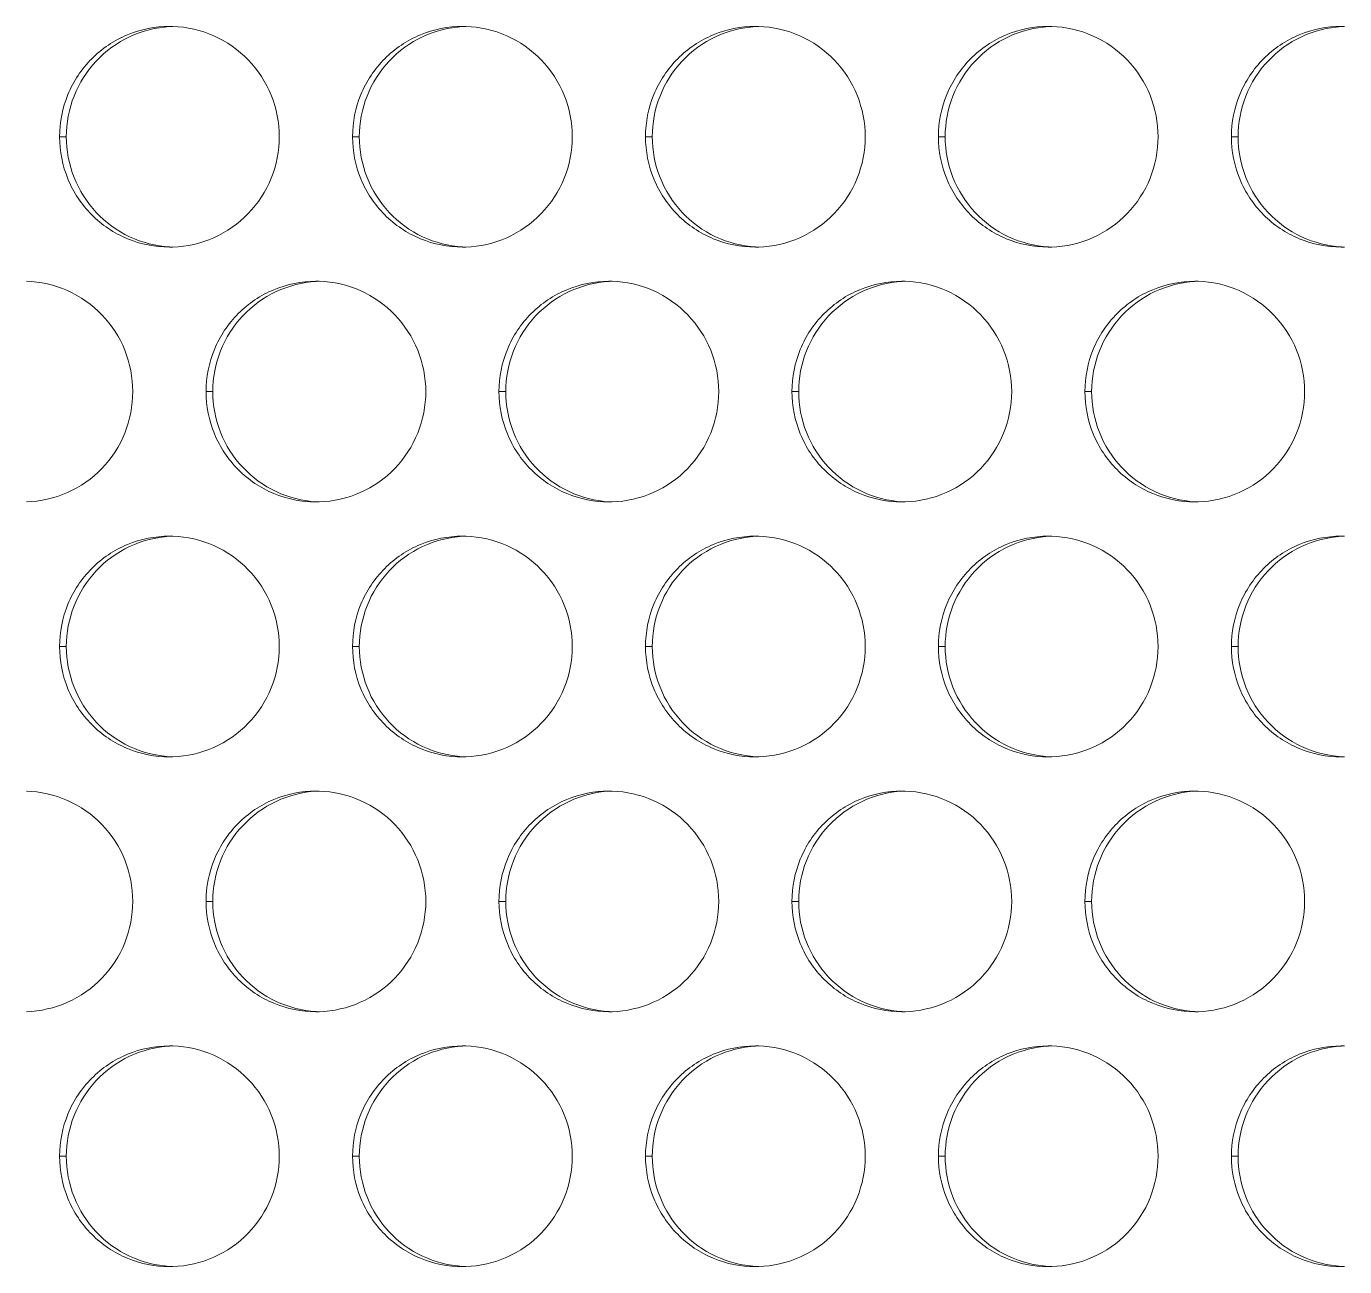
# Model space of a CAD drawing. Header units: millimetres. Extents: x 0 to 2524, y 0 to 1785.
# Drawn here: x 239.14 to 257.07, y 1326.79 to 1343.64 of the extents above; entities that cross this region are included whole.
import ezdxf

# ---------------------------------------------------------------- set-up
doc = ezdxf.new("R2010")
doc.units = ezdxf.units.MM
doc.header["$LTSCALE"] = 0.1
doc.layers.add('标注', color=251, linetype='Continuous', lineweight=9)

msp = doc.modelspace()

# ---------------------------------------------------------------- linework, layer by layer
at = {"layer": '标注'}
for p, q in [((239.688, 1342.145), (239.597, 1342.145)), ((243.672, 1342.145), (243.58, 1342.145)), ((247.655, 1342.145), (247.563, 1342.145)), ((251.638, 1342.145), (251.546, 1342.145)), ((255.621, 1342.145), (255.529, 1342.145)), ((241.68, 1338.681), (241.588, 1338.681)), ((245.663, 1338.681), (245.571, 1338.681)), ((249.646, 1338.681), (249.555, 1338.681)), ((253.629, 1338.681), (253.538, 1338.681)), ((239.688, 1335.216), (239.597, 1335.216)), ((243.672, 1335.216), (243.58, 1335.216)), ((247.655, 1335.216), (247.563, 1335.216)), ((251.638, 1335.216), (251.546, 1335.216)), ((255.621, 1335.216), (255.529, 1335.216)), ((241.68, 1331.752), (241.588, 1331.752)), ((245.663, 1331.752), (245.571, 1331.752)), ((249.646, 1331.752), (249.555, 1331.752)), ((253.629, 1331.752), (253.538, 1331.752)), ((239.688, 1328.288), (239.597, 1328.288)), ((243.672, 1328.288), (243.58, 1328.288)), ((247.655, 1328.288), (247.563, 1328.288)), ((251.638, 1328.288), (251.546, 1328.288)), ((255.621, 1328.288), (255.529, 1328.288))]:
    msp.add_line(p, q, dxfattribs=at)
for centre, start, end in [((241.09, 1342.172), 88.2049, 89.9991), ((245.074, 1342.172), 88.2049, 89.9991), ((249.057, 1342.172), 88.2049, 89.9991), ((253.04, 1342.172), 88.2049, 89.9991), ((257.023, 1342.172), 88.2049, 89.9991), ((241.09, 1342.118), 270.0009, 271.7951), ((245.074, 1342.118), 270.0009, 271.7951), ((249.057, 1342.118), 270.0009, 271.7951), ((253.04, 1342.118), 270.0009, 271.7951), ((257.023, 1342.118), 270.0009, 271.7951), ((243.082, 1338.708), 88.2049, 89.9991), ((247.065, 1338.708), 88.2049, 89.9991), ((251.048, 1338.708), 88.2049, 89.9991), ((255.031, 1338.708), 88.2049, 89.9991), ((243.082, 1338.654), 270.0009, 271.7951), ((247.065, 1338.654), 270.0009, 271.7951), ((251.048, 1338.654), 270.0009, 271.7951), ((255.031, 1338.654), 270.0009, 271.7951), ((241.09, 1335.243), 88.2049, 89.9991), ((245.074, 1335.243), 88.2049, 89.9991), ((249.057, 1335.243), 88.2049, 89.9991), ((253.04, 1335.243), 88.2049, 89.9991), ((257.023, 1335.243), 88.2049, 89.9991), ((241.09, 1335.19), 270.0009, 271.7951), ((245.074, 1335.19), 270.0009, 271.7951), ((249.057, 1335.19), 270.0009, 271.7951), ((253.04, 1335.19), 270.0009, 271.7951), ((257.023, 1335.19), 270.0009, 271.7951), ((243.082, 1331.779), 88.2049, 89.9991), ((247.065, 1331.779), 88.2049, 89.9991), ((251.048, 1331.779), 88.2049, 89.9991), ((255.031, 1331.779), 88.2049, 89.9991), ((243.082, 1331.725), 270.0009, 271.7951), ((247.065, 1331.725), 270.0009, 271.7951), ((251.048, 1331.725), 270.0009, 271.7951), ((255.031, 1331.725), 270.0009, 271.7951), ((241.09, 1328.315), 88.2049, 89.9991), ((245.074, 1328.315), 88.2049, 89.9991), ((249.057, 1328.315), 88.2049, 89.9991), ((253.04, 1328.315), 88.2049, 89.9991), ((257.023, 1328.315), 88.2049, 89.9991), ((241.09, 1328.261), 270.0009, 271.7951), ((245.074, 1328.261), 270.0009, 271.7951), ((249.057, 1328.261), 270.0009, 271.7951), ((253.04, 1328.261), 270.0009, 271.7951), ((257.023, 1328.261), 270.0009, 271.7951)]:
    msp.add_arc(centre, 1.473, start, end, dxfattribs=at)
for points, knots in [([(239.597, 1342.145), (239.597, 1342.34), (239.674, 1342.734), (240.006, 1343.232), (240.503, 1343.566), (240.896, 1343.645), (241.09, 1343.645)], [0, 0, 0, 0, 0.250488, 0.50069, 0.750488, 1, 1, 1, 1]), ([(239.688, 1342.145), (239.688, 1342.332), (239.76, 1342.711), (240.068, 1343.198), (240.533, 1343.536), (240.906, 1343.631), (241.093, 1343.642)], [0, 0, 0, 0, 0.250454, 0.500681, 0.750486, 1, 1, 1, 1]), ([(241.137, 1343.644), (241.327, 1343.638), (241.71, 1343.551), (242.19, 1343.214), (242.509, 1342.722), (242.584, 1342.336), (242.584, 1342.145)], [0, 0, 0, 0, 0.249513, 0.499315, 0.74953, 1, 1, 1, 1]), ([(243.58, 1342.145), (243.58, 1342.34), (243.657, 1342.734), (243.99, 1343.232), (244.486, 1343.566), (244.879, 1343.645), (245.074, 1343.645)], [0, 0, 0, 0, 0.250488, 0.50069, 0.750488, 1, 1, 1, 1]), ([(243.672, 1342.145), (243.672, 1342.332), (243.743, 1342.711), (244.052, 1343.198), (244.516, 1343.536), (244.889, 1343.631), (245.076, 1343.642)], [0, 0, 0, 0, 0.250454, 0.500681, 0.750486, 1, 1, 1, 1]), ([(245.12, 1343.644), (245.31, 1343.638), (245.693, 1343.551), (246.173, 1343.214), (246.493, 1342.722), (246.567, 1342.336), (246.567, 1342.145)], [0, 0, 0, 0, 0.249513, 0.499315, 0.74953, 1, 1, 1, 1]), ([(247.563, 1342.145), (247.563, 1342.34), (247.641, 1342.734), (247.973, 1343.232), (248.469, 1343.566), (248.862, 1343.645), (249.057, 1343.645)], [0, 0, 0, 0, 0.250488, 0.50069, 0.750488, 1, 1, 1, 1]), ([(247.655, 1342.145), (247.655, 1342.332), (247.727, 1342.711), (248.035, 1343.198), (248.5, 1343.536), (248.873, 1343.631), (249.059, 1343.642)], [0, 0, 0, 0, 0.250454, 0.500681, 0.750486, 1, 1, 1, 1]), ([(249.103, 1343.644), (249.293, 1343.638), (249.676, 1343.551), (250.156, 1343.214), (250.476, 1342.722), (250.55, 1342.336), (250.55, 1342.145)], [0, 0, 0, 0, 0.249513, 0.499315, 0.74953, 1, 1, 1, 1]), ([(251.546, 1342.145), (251.546, 1342.34), (251.624, 1342.734), (251.956, 1343.232), (252.452, 1343.566), (252.846, 1343.645), (253.04, 1343.645)], [0, 0, 0, 0, 0.250488, 0.50069, 0.750488, 1, 1, 1, 1]), ([(251.638, 1342.145), (251.638, 1342.332), (251.71, 1342.711), (252.018, 1343.198), (252.483, 1343.536), (252.856, 1343.631), (253.042, 1343.642)], [0, 0, 0, 0, 0.250454, 0.500681, 0.750486, 1, 1, 1, 1]), ([(253.086, 1343.644), (253.276, 1343.638), (253.659, 1343.551), (254.139, 1343.214), (254.459, 1342.722), (254.533, 1342.336), (254.533, 1342.145)], [0, 0, 0, 0, 0.249513, 0.499315, 0.74953, 1, 1, 1, 1]), ([(255.529, 1342.145), (255.529, 1342.34), (255.607, 1342.734), (255.939, 1343.232), (256.436, 1343.566), (256.829, 1343.645), (257.023, 1343.645)], [0, 0, 0, 0, 0.250488, 0.50069, 0.750488, 1, 1, 1, 1]), ([(255.621, 1342.145), (255.621, 1342.332), (255.693, 1342.711), (256.001, 1343.198), (256.466, 1343.536), (256.839, 1343.631), (257.026, 1343.642)], [0, 0, 0, 0, 0.250454, 0.500681, 0.750486, 1, 1, 1, 1]), ([(241.09, 1340.645), (240.896, 1340.645), (240.503, 1340.723), (240.006, 1341.057), (239.674, 1341.555), (239.597, 1341.95), (239.597, 1342.145)], [0, 0, 0, 0, 0.249512, 0.49931, 0.749512, 1, 1, 1, 1]), ([(241.093, 1340.647), (240.906, 1340.659), (240.533, 1340.753), (240.068, 1341.092), (239.76, 1341.578), (239.688, 1341.957), (239.688, 1342.145)], [0, 0, 0, 0, 0.249514, 0.499319, 0.749546, 1, 1, 1, 1]), ([(242.584, 1342.145), (242.584, 1341.953), (242.509, 1341.567), (242.19, 1341.075), (241.71, 1340.738), (241.327, 1340.651), (241.137, 1340.645)], [0, 0, 0, 0, 0.25047, 0.500685, 0.750487, 1, 1, 1, 1]), ([(245.074, 1340.645), (244.879, 1340.645), (244.486, 1340.723), (243.99, 1341.057), (243.657, 1341.555), (243.58, 1341.95), (243.58, 1342.145)], [0, 0, 0, 0, 0.249512, 0.49931, 0.749512, 1, 1, 1, 1]), ([(245.076, 1340.647), (244.889, 1340.659), (244.516, 1340.753), (244.052, 1341.092), (243.743, 1341.578), (243.672, 1341.957), (243.672, 1342.145)], [0, 0, 0, 0, 0.249514, 0.499319, 0.749546, 1, 1, 1, 1]), ([(246.567, 1342.145), (246.567, 1341.953), (246.493, 1341.567), (246.173, 1341.075), (245.693, 1340.738), (245.31, 1340.651), (245.12, 1340.645)], [0, 0, 0, 0, 0.25047, 0.500685, 0.750487, 1, 1, 1, 1]), ([(249.057, 1340.645), (248.862, 1340.645), (248.469, 1340.723), (247.973, 1341.057), (247.641, 1341.555), (247.563, 1341.95), (247.563, 1342.145)], [0, 0, 0, 0, 0.249512, 0.49931, 0.749512, 1, 1, 1, 1]), ([(249.059, 1340.647), (248.873, 1340.659), (248.5, 1340.753), (248.035, 1341.092), (247.727, 1341.578), (247.655, 1341.957), (247.655, 1342.145)], [0, 0, 0, 0, 0.249514, 0.499319, 0.749546, 1, 1, 1, 1]), ([(250.55, 1342.145), (250.55, 1341.953), (250.476, 1341.567), (250.156, 1341.075), (249.676, 1340.738), (249.293, 1340.651), (249.103, 1340.645)], [0, 0, 0, 0, 0.25047, 0.500685, 0.750487, 1, 1, 1, 1]), ([(253.04, 1340.645), (252.846, 1340.645), (252.452, 1340.723), (251.956, 1341.057), (251.624, 1341.555), (251.546, 1341.95), (251.546, 1342.145)], [0, 0, 0, 0, 0.249512, 0.49931, 0.749512, 1, 1, 1, 1]), ([(253.042, 1340.647), (252.856, 1340.659), (252.483, 1340.753), (252.018, 1341.092), (251.71, 1341.578), (251.638, 1341.957), (251.638, 1342.145)], [0, 0, 0, 0, 0.249514, 0.499319, 0.749546, 1, 1, 1, 1]), ([(254.533, 1342.145), (254.533, 1341.953), (254.459, 1341.567), (254.139, 1341.075), (253.659, 1340.738), (253.276, 1340.651), (253.086, 1340.645)], [0, 0, 0, 0, 0.25047, 0.500685, 0.750487, 1, 1, 1, 1]), ([(257.023, 1340.645), (256.829, 1340.645), (256.436, 1340.723), (255.939, 1341.057), (255.607, 1341.555), (255.529, 1341.95), (255.529, 1342.145)], [0, 0, 0, 0, 0.249512, 0.49931, 0.749512, 1, 1, 1, 1]), ([(257.026, 1340.647), (256.839, 1340.659), (256.466, 1340.753), (256.001, 1341.092), (255.693, 1341.578), (255.621, 1341.957), (255.621, 1342.145)], [0, 0, 0, 0, 0.249514, 0.499319, 0.749546, 1, 1, 1, 1]), ([(239.145, 1340.18), (239.335, 1340.174), (239.718, 1340.087), (240.198, 1339.75), (240.518, 1339.258), (240.592, 1338.872), (240.592, 1338.681)], [0, 0, 0, 0, 0.249513, 0.499315, 0.74953, 1, 1, 1, 1]), ([(241.588, 1338.681), (241.588, 1338.876), (241.666, 1339.27), (241.998, 1339.768), (242.495, 1340.102), (242.888, 1340.181), (243.082, 1340.181)], [0, 0, 0, 0, 0.250488, 0.50069, 0.750488, 1, 1, 1, 1]), ([(241.68, 1338.681), (241.68, 1338.868), (241.752, 1339.247), (242.06, 1339.733), (242.525, 1340.072), (242.898, 1340.167), (243.085, 1340.178)], [0, 0, 0, 0, 0.250454, 0.500681, 0.750486, 1, 1, 1, 1]), ([(243.128, 1340.18), (243.319, 1340.174), (243.701, 1340.087), (244.181, 1339.75), (244.501, 1339.258), (244.576, 1338.872), (244.576, 1338.681)], [0, 0, 0, 0, 0.249513, 0.499315, 0.74953, 1, 1, 1, 1]), ([(245.571, 1338.681), (245.571, 1338.876), (245.649, 1339.27), (245.981, 1339.768), (246.478, 1340.102), (246.871, 1340.181), (247.065, 1340.181)], [0, 0, 0, 0, 0.250488, 0.50069, 0.750488, 1, 1, 1, 1]), ([(245.663, 1338.681), (245.663, 1338.868), (245.735, 1339.247), (246.043, 1339.733), (246.508, 1340.072), (246.881, 1340.167), (247.068, 1340.178)], [0, 0, 0, 0, 0.250454, 0.500681, 0.750486, 1, 1, 1, 1]), ([(247.111, 1340.18), (247.302, 1340.174), (247.684, 1340.087), (248.164, 1339.75), (248.484, 1339.258), (248.559, 1338.872), (248.559, 1338.681)], [0, 0, 0, 0, 0.249513, 0.499315, 0.74953, 1, 1, 1, 1]), ([(249.555, 1338.681), (249.555, 1338.876), (249.632, 1339.27), (249.964, 1339.768), (250.461, 1340.102), (250.854, 1340.181), (251.048, 1340.181)], [0, 0, 0, 0, 0.250488, 0.50069, 0.750488, 1, 1, 1, 1]), ([(249.646, 1338.681), (249.646, 1338.868), (249.718, 1339.247), (250.026, 1339.733), (250.491, 1340.072), (250.864, 1340.167), (251.051, 1340.178)], [0, 0, 0, 0, 0.250454, 0.500681, 0.750486, 1, 1, 1, 1]), ([(251.094, 1340.18), (251.285, 1340.174), (251.668, 1340.087), (252.148, 1339.75), (252.467, 1339.258), (252.542, 1338.872), (252.542, 1338.681)], [0, 0, 0, 0, 0.249513, 0.499315, 0.74953, 1, 1, 1, 1]), ([(253.538, 1338.681), (253.538, 1338.876), (253.615, 1339.27), (253.947, 1339.768), (254.444, 1340.102), (254.837, 1340.181), (255.031, 1340.181)], [0, 0, 0, 0, 0.250488, 0.50069, 0.750488, 1, 1, 1, 1]), ([(253.629, 1338.681), (253.629, 1338.868), (253.701, 1339.247), (254.009, 1339.733), (254.474, 1340.072), (254.847, 1340.167), (255.034, 1340.178)], [0, 0, 0, 0, 0.250454, 0.500681, 0.750486, 1, 1, 1, 1]), ([(255.077, 1340.18), (255.268, 1340.174), (255.651, 1340.087), (256.131, 1339.75), (256.45, 1339.258), (256.525, 1338.872), (256.525, 1338.681)], [0, 0, 0, 0, 0.249513, 0.499315, 0.74953, 1, 1, 1, 1]), ([(240.592, 1338.681), (240.592, 1338.489), (240.518, 1338.103), (240.198, 1337.611), (239.718, 1337.274), (239.335, 1337.187), (239.145, 1337.181)], [0, 0, 0, 0, 0.25047, 0.500685, 0.750487, 1, 1, 1, 1]), ([(243.082, 1337.181), (242.888, 1337.181), (242.495, 1337.259), (241.998, 1337.593), (241.666, 1338.091), (241.588, 1338.486), (241.588, 1338.681)], [0, 0, 0, 0, 0.249512, 0.49931, 0.749512, 1, 1, 1, 1]), ([(243.085, 1337.183), (242.898, 1337.195), (242.525, 1337.289), (242.06, 1337.628), (241.752, 1338.114), (241.68, 1338.493), (241.68, 1338.681)], [0, 0, 0, 0, 0.249514, 0.499319, 0.749546, 1, 1, 1, 1]), ([(244.576, 1338.681), (244.576, 1338.489), (244.501, 1338.103), (244.181, 1337.611), (243.701, 1337.274), (243.319, 1337.187), (243.128, 1337.181)], [0, 0, 0, 0, 0.25047, 0.500685, 0.750487, 1, 1, 1, 1]), ([(247.065, 1337.181), (246.871, 1337.181), (246.478, 1337.259), (245.981, 1337.593), (245.649, 1338.091), (245.571, 1338.486), (245.571, 1338.681)], [0, 0, 0, 0, 0.249512, 0.49931, 0.749512, 1, 1, 1, 1]), ([(247.068, 1337.183), (246.881, 1337.195), (246.508, 1337.289), (246.043, 1337.628), (245.735, 1338.114), (245.663, 1338.493), (245.663, 1338.681)], [0, 0, 0, 0, 0.249514, 0.499319, 0.749546, 1, 1, 1, 1]), ([(248.559, 1338.681), (248.559, 1338.489), (248.484, 1338.103), (248.164, 1337.611), (247.684, 1337.274), (247.302, 1337.187), (247.111, 1337.181)], [0, 0, 0, 0, 0.25047, 0.500685, 0.750487, 1, 1, 1, 1]), ([(251.048, 1337.181), (250.854, 1337.181), (250.461, 1337.259), (249.964, 1337.593), (249.632, 1338.091), (249.555, 1338.486), (249.555, 1338.681)], [0, 0, 0, 0, 0.249512, 0.49931, 0.749512, 1, 1, 1, 1]), ([(251.051, 1337.183), (250.864, 1337.195), (250.491, 1337.289), (250.026, 1337.628), (249.718, 1338.114), (249.646, 1338.493), (249.646, 1338.681)], [0, 0, 0, 0, 0.249514, 0.499319, 0.749546, 1, 1, 1, 1]), ([(252.542, 1338.681), (252.542, 1338.489), (252.467, 1338.103), (252.148, 1337.611), (251.668, 1337.274), (251.285, 1337.187), (251.094, 1337.181)], [0, 0, 0, 0, 0.25047, 0.500685, 0.750487, 1, 1, 1, 1]), ([(255.031, 1337.181), (254.837, 1337.181), (254.444, 1337.259), (253.947, 1337.593), (253.615, 1338.091), (253.538, 1338.486), (253.538, 1338.681)], [0, 0, 0, 0, 0.249512, 0.49931, 0.749512, 1, 1, 1, 1]), ([(255.034, 1337.183), (254.847, 1337.195), (254.474, 1337.289), (254.009, 1337.628), (253.701, 1338.114), (253.629, 1338.493), (253.629, 1338.681)], [0, 0, 0, 0, 0.249514, 0.499319, 0.749546, 1, 1, 1, 1]), ([(256.525, 1338.681), (256.525, 1338.489), (256.45, 1338.103), (256.131, 1337.611), (255.651, 1337.274), (255.268, 1337.187), (255.077, 1337.181)], [0, 0, 0, 0, 0.25047, 0.500685, 0.750487, 1, 1, 1, 1]), ([(239.597, 1335.216), (239.597, 1335.412), (239.674, 1335.806), (240.006, 1336.304), (240.503, 1336.638), (240.896, 1336.716), (241.09, 1336.716)], [0, 0, 0, 0, 0.250488, 0.50069, 0.750488, 1, 1, 1, 1]), ([(239.688, 1335.216), (239.688, 1335.404), (239.76, 1335.783), (240.068, 1336.269), (240.533, 1336.608), (240.906, 1336.702), (241.093, 1336.714)], [0, 0, 0, 0, 0.250454, 0.500681, 0.750486, 1, 1, 1, 1]), ([(241.137, 1336.716), (241.327, 1336.71), (241.71, 1336.623), (242.19, 1336.286), (242.509, 1335.794), (242.584, 1335.408), (242.584, 1335.216)], [0, 0, 0, 0, 0.249513, 0.499315, 0.74953, 1, 1, 1, 1]), ([(243.58, 1335.216), (243.58, 1335.412), (243.657, 1335.806), (243.99, 1336.304), (244.486, 1336.638), (244.879, 1336.716), (245.074, 1336.716)], [0, 0, 0, 0, 0.250488, 0.50069, 0.750488, 1, 1, 1, 1]), ([(243.672, 1335.216), (243.672, 1335.404), (243.743, 1335.783), (244.052, 1336.269), (244.516, 1336.608), (244.889, 1336.702), (245.076, 1336.714)], [0, 0, 0, 0, 0.250454, 0.500681, 0.750486, 1, 1, 1, 1]), ([(245.12, 1336.716), (245.31, 1336.71), (245.693, 1336.623), (246.173, 1336.286), (246.493, 1335.794), (246.567, 1335.408), (246.567, 1335.216)], [0, 0, 0, 0, 0.249513, 0.499315, 0.74953, 1, 1, 1, 1]), ([(247.563, 1335.216), (247.563, 1335.412), (247.641, 1335.806), (247.973, 1336.304), (248.469, 1336.638), (248.862, 1336.716), (249.057, 1336.716)], [0, 0, 0, 0, 0.250488, 0.50069, 0.750488, 1, 1, 1, 1]), ([(247.655, 1335.216), (247.655, 1335.404), (247.727, 1335.783), (248.035, 1336.269), (248.5, 1336.608), (248.873, 1336.702), (249.059, 1336.714)], [0, 0, 0, 0, 0.250454, 0.500681, 0.750486, 1, 1, 1, 1]), ([(249.103, 1336.716), (249.293, 1336.71), (249.676, 1336.623), (250.156, 1336.286), (250.476, 1335.794), (250.55, 1335.408), (250.55, 1335.216)], [0, 0, 0, 0, 0.249513, 0.499315, 0.74953, 1, 1, 1, 1]), ([(251.546, 1335.216), (251.546, 1335.412), (251.624, 1335.806), (251.956, 1336.304), (252.452, 1336.638), (252.846, 1336.716), (253.04, 1336.716)], [0, 0, 0, 0, 0.250488, 0.50069, 0.750488, 1, 1, 1, 1]), ([(251.638, 1335.216), (251.638, 1335.404), (251.71, 1335.783), (252.018, 1336.269), (252.483, 1336.608), (252.856, 1336.702), (253.042, 1336.714)], [0, 0, 0, 0, 0.250454, 0.500681, 0.750486, 1, 1, 1, 1]), ([(253.086, 1336.716), (253.276, 1336.71), (253.659, 1336.623), (254.139, 1336.286), (254.459, 1335.794), (254.533, 1335.408), (254.533, 1335.216)], [0, 0, 0, 0, 0.249513, 0.499315, 0.74953, 1, 1, 1, 1]), ([(255.529, 1335.216), (255.529, 1335.412), (255.607, 1335.806), (255.939, 1336.304), (256.436, 1336.638), (256.829, 1336.716), (257.023, 1336.716)], [0, 0, 0, 0, 0.250488, 0.50069, 0.750488, 1, 1, 1, 1]), ([(255.621, 1335.216), (255.621, 1335.404), (255.693, 1335.783), (256.001, 1336.269), (256.466, 1336.608), (256.839, 1336.702), (257.026, 1336.714)], [0, 0, 0, 0, 0.250454, 0.500681, 0.750486, 1, 1, 1, 1]), ([(241.09, 1333.716), (240.896, 1333.716), (240.503, 1333.795), (240.006, 1334.129), (239.674, 1334.627), (239.597, 1335.021), (239.597, 1335.216)], [0, 0, 0, 0, 0.249512, 0.49931, 0.749512, 1, 1, 1, 1]), ([(241.093, 1333.719), (240.906, 1333.73), (240.533, 1333.825), (240.068, 1334.164), (239.76, 1334.65), (239.688, 1335.029), (239.688, 1335.216)], [0, 0, 0, 0, 0.249514, 0.499319, 0.749546, 1, 1, 1, 1]), ([(242.584, 1335.216), (242.584, 1335.025), (242.509, 1334.639), (242.19, 1334.147), (241.71, 1333.81), (241.327, 1333.723), (241.137, 1333.717)], [0, 0, 0, 0, 0.25047, 0.500685, 0.750487, 1, 1, 1, 1]), ([(245.074, 1333.716), (244.879, 1333.716), (244.486, 1333.795), (243.99, 1334.129), (243.657, 1334.627), (243.58, 1335.021), (243.58, 1335.216)], [0, 0, 0, 0, 0.249512, 0.49931, 0.749512, 1, 1, 1, 1]), ([(245.076, 1333.719), (244.889, 1333.73), (244.516, 1333.825), (244.052, 1334.164), (243.743, 1334.65), (243.672, 1335.029), (243.672, 1335.216)], [0, 0, 0, 0, 0.249514, 0.499319, 0.749546, 1, 1, 1, 1]), ([(246.567, 1335.216), (246.567, 1335.025), (246.493, 1334.639), (246.173, 1334.147), (245.693, 1333.81), (245.31, 1333.723), (245.12, 1333.717)], [0, 0, 0, 0, 0.25047, 0.500685, 0.750487, 1, 1, 1, 1]), ([(249.057, 1333.716), (248.862, 1333.716), (248.469, 1333.795), (247.973, 1334.129), (247.641, 1334.627), (247.563, 1335.021), (247.563, 1335.216)], [0, 0, 0, 0, 0.249512, 0.49931, 0.749512, 1, 1, 1, 1]), ([(249.059, 1333.719), (248.873, 1333.73), (248.5, 1333.825), (248.035, 1334.164), (247.727, 1334.65), (247.655, 1335.029), (247.655, 1335.216)], [0, 0, 0, 0, 0.249514, 0.499319, 0.749546, 1, 1, 1, 1]), ([(250.55, 1335.216), (250.55, 1335.025), (250.476, 1334.639), (250.156, 1334.147), (249.676, 1333.81), (249.293, 1333.723), (249.103, 1333.717)], [0, 0, 0, 0, 0.25047, 0.500685, 0.750487, 1, 1, 1, 1]), ([(253.04, 1333.716), (252.846, 1333.716), (252.452, 1333.795), (251.956, 1334.129), (251.624, 1334.627), (251.546, 1335.021), (251.546, 1335.216)], [0, 0, 0, 0, 0.249512, 0.49931, 0.749512, 1, 1, 1, 1]), ([(253.042, 1333.719), (252.856, 1333.73), (252.483, 1333.825), (252.018, 1334.164), (251.71, 1334.65), (251.638, 1335.029), (251.638, 1335.216)], [0, 0, 0, 0, 0.249514, 0.499319, 0.749546, 1, 1, 1, 1]), ([(254.533, 1335.216), (254.533, 1335.025), (254.459, 1334.639), (254.139, 1334.147), (253.659, 1333.81), (253.276, 1333.723), (253.086, 1333.717)], [0, 0, 0, 0, 0.25047, 0.500685, 0.750487, 1, 1, 1, 1]), ([(257.023, 1333.716), (256.829, 1333.716), (256.436, 1333.795), (255.939, 1334.129), (255.607, 1334.627), (255.529, 1335.021), (255.529, 1335.216)], [0, 0, 0, 0, 0.249512, 0.49931, 0.749512, 1, 1, 1, 1]), ([(257.026, 1333.719), (256.839, 1333.73), (256.466, 1333.825), (256.001, 1334.164), (255.693, 1334.65), (255.621, 1335.029), (255.621, 1335.216)], [0, 0, 0, 0, 0.249514, 0.499319, 0.749546, 1, 1, 1, 1]), ([(239.145, 1333.252), (239.335, 1333.246), (239.718, 1333.159), (240.198, 1332.822), (240.518, 1332.33), (240.592, 1331.944), (240.592, 1331.752)], [0, 0, 0, 0, 0.249513, 0.499315, 0.74953, 1, 1, 1, 1]), ([(241.588, 1331.752), (241.588, 1331.947), (241.666, 1332.342), (241.998, 1332.84), (242.495, 1333.174), (242.888, 1333.252), (243.082, 1333.252)], [0, 0, 0, 0, 0.250488, 0.50069, 0.750488, 1, 1, 1, 1]), ([(241.68, 1331.752), (241.68, 1331.94), (241.752, 1332.319), (242.06, 1332.805), (242.525, 1333.144), (242.898, 1333.238), (243.085, 1333.25)], [0, 0, 0, 0, 0.250454, 0.500681, 0.750486, 1, 1, 1, 1]), ([(243.128, 1333.252), (243.319, 1333.246), (243.701, 1333.159), (244.181, 1332.822), (244.501, 1332.33), (244.576, 1331.944), (244.576, 1331.752)], [0, 0, 0, 0, 0.249513, 0.499315, 0.74953, 1, 1, 1, 1]), ([(245.571, 1331.752), (245.571, 1331.947), (245.649, 1332.342), (245.981, 1332.84), (246.478, 1333.174), (246.871, 1333.252), (247.065, 1333.252)], [0, 0, 0, 0, 0.250488, 0.50069, 0.750488, 1, 1, 1, 1]), ([(245.663, 1331.752), (245.663, 1331.94), (245.735, 1332.319), (246.043, 1332.805), (246.508, 1333.144), (246.881, 1333.238), (247.068, 1333.25)], [0, 0, 0, 0, 0.250454, 0.500681, 0.750486, 1, 1, 1, 1]), ([(247.111, 1333.252), (247.302, 1333.246), (247.684, 1333.159), (248.164, 1332.822), (248.484, 1332.33), (248.559, 1331.944), (248.559, 1331.752)], [0, 0, 0, 0, 0.249513, 0.499315, 0.74953, 1, 1, 1, 1]), ([(249.555, 1331.752), (249.555, 1331.947), (249.632, 1332.342), (249.964, 1332.84), (250.461, 1333.174), (250.854, 1333.252), (251.048, 1333.252)], [0, 0, 0, 0, 0.250488, 0.50069, 0.750488, 1, 1, 1, 1]), ([(249.646, 1331.752), (249.646, 1331.94), (249.718, 1332.319), (250.026, 1332.805), (250.491, 1333.144), (250.864, 1333.238), (251.051, 1333.25)], [0, 0, 0, 0, 0.250454, 0.500681, 0.750486, 1, 1, 1, 1]), ([(251.094, 1333.252), (251.285, 1333.246), (251.668, 1333.159), (252.148, 1332.822), (252.467, 1332.33), (252.542, 1331.944), (252.542, 1331.752)], [0, 0, 0, 0, 0.249513, 0.499315, 0.74953, 1, 1, 1, 1]), ([(253.538, 1331.752), (253.538, 1331.947), (253.615, 1332.342), (253.947, 1332.84), (254.444, 1333.174), (254.837, 1333.252), (255.031, 1333.252)], [0, 0, 0, 0, 0.250488, 0.50069, 0.750488, 1, 1, 1, 1]), ([(253.629, 1331.752), (253.629, 1331.94), (253.701, 1332.319), (254.009, 1332.805), (254.474, 1333.144), (254.847, 1333.238), (255.034, 1333.25)], [0, 0, 0, 0, 0.250454, 0.500681, 0.750486, 1, 1, 1, 1]), ([(255.077, 1333.252), (255.268, 1333.246), (255.651, 1333.159), (256.131, 1332.822), (256.45, 1332.33), (256.525, 1331.944), (256.525, 1331.752)], [0, 0, 0, 0, 0.249513, 0.499315, 0.74953, 1, 1, 1, 1]), ([(240.592, 1331.752), (240.592, 1331.561), (240.518, 1331.175), (240.198, 1330.683), (239.718, 1330.346), (239.335, 1330.259), (239.145, 1330.253)], [0, 0, 0, 0, 0.25047, 0.500685, 0.750487, 1, 1, 1, 1]), ([(243.082, 1330.252), (242.888, 1330.252), (242.495, 1330.331), (241.998, 1330.665), (241.666, 1331.163), (241.588, 1331.557), (241.588, 1331.752)], [0, 0, 0, 0, 0.249512, 0.49931, 0.749512, 1, 1, 1, 1]), ([(243.085, 1330.255), (242.898, 1330.266), (242.525, 1330.361), (242.06, 1330.7), (241.752, 1331.186), (241.68, 1331.565), (241.68, 1331.752)], [0, 0, 0, 0, 0.249514, 0.499319, 0.749546, 1, 1, 1, 1]), ([(244.576, 1331.752), (244.576, 1331.561), (244.501, 1331.175), (244.181, 1330.683), (243.701, 1330.346), (243.319, 1330.259), (243.128, 1330.253)], [0, 0, 0, 0, 0.25047, 0.500685, 0.750487, 1, 1, 1, 1]), ([(247.065, 1330.252), (246.871, 1330.252), (246.478, 1330.331), (245.981, 1330.665), (245.649, 1331.163), (245.571, 1331.557), (245.571, 1331.752)], [0, 0, 0, 0, 0.249512, 0.49931, 0.749512, 1, 1, 1, 1]), ([(247.068, 1330.255), (246.881, 1330.266), (246.508, 1330.361), (246.043, 1330.7), (245.735, 1331.186), (245.663, 1331.565), (245.663, 1331.752)], [0, 0, 0, 0, 0.249514, 0.499319, 0.749546, 1, 1, 1, 1]), ([(248.559, 1331.752), (248.559, 1331.561), (248.484, 1331.175), (248.164, 1330.683), (247.684, 1330.346), (247.302, 1330.259), (247.111, 1330.253)], [0, 0, 0, 0, 0.25047, 0.500685, 0.750487, 1, 1, 1, 1]), ([(251.048, 1330.252), (250.854, 1330.252), (250.461, 1330.331), (249.964, 1330.665), (249.632, 1331.163), (249.555, 1331.557), (249.555, 1331.752)], [0, 0, 0, 0, 0.249512, 0.49931, 0.749512, 1, 1, 1, 1]), ([(251.051, 1330.255), (250.864, 1330.266), (250.491, 1330.361), (250.026, 1330.7), (249.718, 1331.186), (249.646, 1331.565), (249.646, 1331.752)], [0, 0, 0, 0, 0.249514, 0.499319, 0.749546, 1, 1, 1, 1]), ([(252.542, 1331.752), (252.542, 1331.561), (252.467, 1331.175), (252.148, 1330.683), (251.668, 1330.346), (251.285, 1330.259), (251.094, 1330.253)], [0, 0, 0, 0, 0.25047, 0.500685, 0.750487, 1, 1, 1, 1]), ([(255.031, 1330.252), (254.837, 1330.252), (254.444, 1330.331), (253.947, 1330.665), (253.615, 1331.163), (253.538, 1331.557), (253.538, 1331.752)], [0, 0, 0, 0, 0.249512, 0.49931, 0.749512, 1, 1, 1, 1]), ([(255.034, 1330.255), (254.847, 1330.266), (254.474, 1330.361), (254.009, 1330.7), (253.701, 1331.186), (253.629, 1331.565), (253.629, 1331.752)], [0, 0, 0, 0, 0.249514, 0.499319, 0.749546, 1, 1, 1, 1]), ([(256.525, 1331.752), (256.525, 1331.561), (256.45, 1331.175), (256.131, 1330.683), (255.651, 1330.346), (255.268, 1330.259), (255.077, 1330.253)], [0, 0, 0, 0, 0.25047, 0.500685, 0.750487, 1, 1, 1, 1]), ([(239.597, 1328.288), (239.597, 1328.483), (239.674, 1328.877), (240.006, 1329.376), (240.503, 1329.71), (240.896, 1329.788), (241.09, 1329.788)], [0, 0, 0, 0, 0.250488, 0.50069, 0.750488, 1, 1, 1, 1]), ([(239.688, 1328.288), (239.688, 1328.476), (239.76, 1328.855), (240.068, 1329.341), (240.533, 1329.68), (240.906, 1329.774), (241.093, 1329.786)], [0, 0, 0, 0, 0.250454, 0.500681, 0.750486, 1, 1, 1, 1]), ([(241.137, 1329.788), (241.327, 1329.782), (241.71, 1329.695), (242.19, 1329.358), (242.509, 1328.866), (242.584, 1328.48), (242.584, 1328.288)], [0, 0, 0, 0, 0.249513, 0.499315, 0.74953, 1, 1, 1, 1]), ([(243.58, 1328.288), (243.58, 1328.483), (243.657, 1328.877), (243.99, 1329.376), (244.486, 1329.71), (244.879, 1329.788), (245.074, 1329.788)], [0, 0, 0, 0, 0.250488, 0.50069, 0.750488, 1, 1, 1, 1]), ([(243.672, 1328.288), (243.672, 1328.476), (243.743, 1328.855), (244.052, 1329.341), (244.516, 1329.68), (244.889, 1329.774), (245.076, 1329.786)], [0, 0, 0, 0, 0.250454, 0.500681, 0.750486, 1, 1, 1, 1]), ([(245.12, 1329.788), (245.31, 1329.782), (245.693, 1329.695), (246.173, 1329.358), (246.493, 1328.866), (246.567, 1328.48), (246.567, 1328.288)], [0, 0, 0, 0, 0.249513, 0.499315, 0.74953, 1, 1, 1, 1]), ([(247.563, 1328.288), (247.563, 1328.483), (247.641, 1328.877), (247.973, 1329.376), (248.469, 1329.71), (248.862, 1329.788), (249.057, 1329.788)], [0, 0, 0, 0, 0.250488, 0.50069, 0.750488, 1, 1, 1, 1]), ([(247.655, 1328.288), (247.655, 1328.476), (247.727, 1328.855), (248.035, 1329.341), (248.5, 1329.68), (248.873, 1329.774), (249.059, 1329.786)], [0, 0, 0, 0, 0.250454, 0.500681, 0.750486, 1, 1, 1, 1]), ([(249.103, 1329.788), (249.293, 1329.782), (249.676, 1329.695), (250.156, 1329.358), (250.476, 1328.866), (250.55, 1328.48), (250.55, 1328.288)], [0, 0, 0, 0, 0.249513, 0.499315, 0.74953, 1, 1, 1, 1]), ([(251.546, 1328.288), (251.546, 1328.483), (251.624, 1328.877), (251.956, 1329.376), (252.452, 1329.71), (252.846, 1329.788), (253.04, 1329.788)], [0, 0, 0, 0, 0.250488, 0.50069, 0.750488, 1, 1, 1, 1]), ([(251.638, 1328.288), (251.638, 1328.476), (251.71, 1328.855), (252.018, 1329.341), (252.483, 1329.68), (252.856, 1329.774), (253.042, 1329.786)], [0, 0, 0, 0, 0.250454, 0.500681, 0.750486, 1, 1, 1, 1]), ([(253.086, 1329.788), (253.276, 1329.782), (253.659, 1329.695), (254.139, 1329.358), (254.459, 1328.866), (254.533, 1328.48), (254.533, 1328.288)], [0, 0, 0, 0, 0.249513, 0.499315, 0.74953, 1, 1, 1, 1]), ([(255.529, 1328.288), (255.529, 1328.483), (255.607, 1328.877), (255.939, 1329.376), (256.436, 1329.71), (256.829, 1329.788), (257.023, 1329.788)], [0, 0, 0, 0, 0.250488, 0.50069, 0.750488, 1, 1, 1, 1]), ([(255.621, 1328.288), (255.621, 1328.476), (255.693, 1328.855), (256.001, 1329.341), (256.466, 1329.68), (256.839, 1329.774), (257.026, 1329.786)], [0, 0, 0, 0, 0.250454, 0.500681, 0.750486, 1, 1, 1, 1]), ([(241.09, 1326.788), (240.896, 1326.788), (240.503, 1326.866), (240.006, 1327.2), (239.674, 1327.699), (239.597, 1328.093), (239.597, 1328.288)], [0, 0, 0, 0, 0.249512, 0.49931, 0.749512, 1, 1, 1, 1]), ([(241.093, 1326.791), (240.906, 1326.802), (240.533, 1326.897), (240.068, 1327.235), (239.76, 1327.721), (239.688, 1328.101), (239.688, 1328.288)], [0, 0, 0, 0, 0.249514, 0.499319, 0.749546, 1, 1, 1, 1]), ([(242.584, 1328.288), (242.584, 1328.097), (242.509, 1327.711), (242.19, 1327.218), (241.71, 1326.882), (241.327, 1326.795), (241.137, 1326.789)], [0, 0, 0, 0, 0.25047, 0.500685, 0.750487, 1, 1, 1, 1]), ([(245.074, 1326.788), (244.879, 1326.788), (244.486, 1326.866), (243.99, 1327.2), (243.657, 1327.699), (243.58, 1328.093), (243.58, 1328.288)], [0, 0, 0, 0, 0.249512, 0.49931, 0.749512, 1, 1, 1, 1]), ([(245.076, 1326.791), (244.889, 1326.802), (244.516, 1326.897), (244.052, 1327.235), (243.743, 1327.721), (243.672, 1328.101), (243.672, 1328.288)], [0, 0, 0, 0, 0.249514, 0.499319, 0.749546, 1, 1, 1, 1]), ([(246.567, 1328.288), (246.567, 1328.097), (246.493, 1327.711), (246.173, 1327.218), (245.693, 1326.882), (245.31, 1326.795), (245.12, 1326.789)], [0, 0, 0, 0, 0.25047, 0.500685, 0.750487, 1, 1, 1, 1]), ([(249.057, 1326.788), (248.862, 1326.788), (248.469, 1326.866), (247.973, 1327.2), (247.641, 1327.699), (247.563, 1328.093), (247.563, 1328.288)], [0, 0, 0, 0, 0.249512, 0.49931, 0.749512, 1, 1, 1, 1]), ([(249.059, 1326.791), (248.873, 1326.802), (248.5, 1326.897), (248.035, 1327.235), (247.727, 1327.721), (247.655, 1328.101), (247.655, 1328.288)], [0, 0, 0, 0, 0.249514, 0.499319, 0.749546, 1, 1, 1, 1]), ([(250.55, 1328.288), (250.55, 1328.097), (250.476, 1327.711), (250.156, 1327.218), (249.676, 1326.882), (249.293, 1326.795), (249.103, 1326.789)], [0, 0, 0, 0, 0.25047, 0.500685, 0.750487, 1, 1, 1, 1]), ([(253.04, 1326.788), (252.846, 1326.788), (252.452, 1326.866), (251.956, 1327.2), (251.624, 1327.699), (251.546, 1328.093), (251.546, 1328.288)], [0, 0, 0, 0, 0.249512, 0.49931, 0.749512, 1, 1, 1, 1]), ([(253.042, 1326.791), (252.856, 1326.802), (252.483, 1326.897), (252.018, 1327.235), (251.71, 1327.721), (251.638, 1328.101), (251.638, 1328.288)], [0, 0, 0, 0, 0.249514, 0.499319, 0.749546, 1, 1, 1, 1]), ([(254.533, 1328.288), (254.533, 1328.097), (254.459, 1327.711), (254.139, 1327.218), (253.659, 1326.882), (253.276, 1326.795), (253.086, 1326.789)], [0, 0, 0, 0, 0.25047, 0.500685, 0.750487, 1, 1, 1, 1]), ([(257.023, 1326.788), (256.829, 1326.788), (256.436, 1326.866), (255.939, 1327.2), (255.607, 1327.699), (255.529, 1328.093), (255.529, 1328.288)], [0, 0, 0, 0, 0.249512, 0.49931, 0.749512, 1, 1, 1, 1]), ([(257.026, 1326.791), (256.839, 1326.802), (256.466, 1326.897), (256.001, 1327.235), (255.693, 1327.721), (255.621, 1328.101), (255.621, 1328.288)], [0, 0, 0, 0, 0.249514, 0.499319, 0.749546, 1, 1, 1, 1])]:
    msp.add_open_spline(points, degree=3, knots=knots, dxfattribs=at)

doc.saveas('drawing.dxf')
